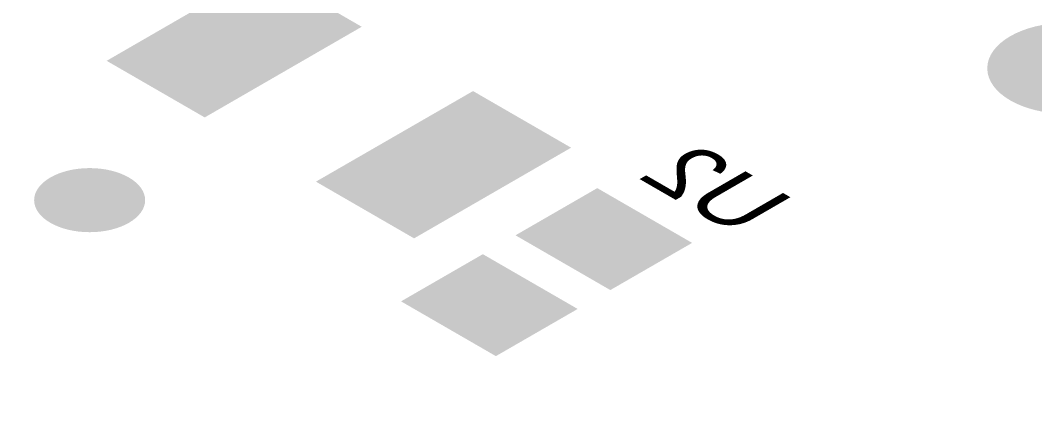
# Model space of a CAD drawing. Header units: millimetres. Extents: x -6 to 177, y -65 to 42.
# Drawn here: x 57.67 to 68.63, y 20.98 to 25.29 of the extents above; entities that cross this region are included whole.
import ezdxf

# ---------------------------------------------------------------- set-up
doc = ezdxf.new("R2010")
doc.units = ezdxf.units.MM
for name, color, linetype, true_color in [('Bottom Layer- Bottom', 7, 'Continuous', 0xffffff), ('Bottom Overlay- Bot Silk', 7, 'Continuous', 0xffffff), ('Bottom Solder- Bot Mask', 7, 'Continuous', 0xffffff), ('Multi-Layer', 7, 'Continuous', 0xffffff), ('Pad Holes', 7, 'Continuous', 0xffffff), ('Top Layer- Top', 7, 'Continuous', 0xffffff), ('Top Paste- Top Paste', 7, 'Continuous', 0xffffff), ('Top Solder- Top Mask', 7, 'Continuous', 0xffffff), ('Via Holes', 7, 'Continuous', 0xffffff)]:
    doc.layers.add(name, color=color, linetype=linetype, true_color=true_color)
doc.styles.add('Arial', font='')
doc.styles.get('Arial').set_extended_font_data('Arial')

# ---------------------------------------------------------------- blocks, each defined once
blk = doc.blocks.new('DC_10_75')
at = {"layer": 'Bottom Layer- Bottom', "linetype": 'Continuous', "lineweight": 18}
h = blk.add_hatch(color=7, dxfattribs=at)
edge = h.paths.add_edge_path(flags=0)
edge.add_ellipse((68.968, 24.77), major_axis=(-0.8, 0), ratio=0.57735, start_angle=0, end_angle=360)
at = {"layer": 'Bottom Solder- Bot Mask', "linetype": 'Continuous', "lineweight": 18}
h = blk.add_hatch(color=7, dxfattribs=at)
edge = h.paths.add_edge_path(flags=0)
edge.add_ellipse((68.968, 24.77), major_axis=(-0.85, 0), ratio=0.57735, start_angle=0, end_angle=360)
at = {"layer": 'Multi-Layer', "linetype": 'Continuous', "lineweight": 18}
h = blk.add_hatch(color=9, dxfattribs=at)
edge = h.paths.add_edge_path(flags=0)
edge.add_ellipse((68.968, 24.77), major_axis=(-0.8, 0), ratio=0.57735, start_angle=0, end_angle=360)
at = {"layer": 'Pad Holes', "linetype": 'Continuous', "lineweight": 18}
h = blk.add_hatch(color=7, dxfattribs=at)
edge = h.paths.add_edge_path(flags=0)
edge.add_ellipse((68.968, 24.77), major_axis=(-0.4, 0), ratio=0.57735, start_angle=0, end_angle=360)
at = {"layer": 'Top Layer- Top', "linetype": 'Continuous', "lineweight": 18}
h = blk.add_hatch(color=7, dxfattribs=at)
edge = h.paths.add_edge_path(flags=0)
edge.add_ellipse((68.968, 24.77), major_axis=(-0.8, 0), ratio=0.57735, start_angle=0, end_angle=360)
at = {"layer": 'Top Solder- Top Mask', "linetype": 'Continuous', "lineweight": 18}
h = blk.add_hatch(color=7, dxfattribs=at)
edge = h.paths.add_edge_path(flags=0)
edge.add_ellipse((68.968, 24.77), major_axis=(-0.85, 0), ratio=0.57735, start_angle=0, end_angle=360)
blk = doc.blocks.new('LED3528_53')
at = {"layer": 'Top Layer- Top', "linetype": 'Continuous', "lineweight": 18}
for points in [[(61.287, 25.219), (59.66, 24.28), (58.67, 24.851), (60.297, 25.79)], [(60.933, 23.545), (62.56, 24.484), (63.549, 23.912), (61.923, 22.973)]]:
    blk.add_hatch(color=7, dxfattribs=at).paths.add_polyline_path(points, flags=0)
at = {"layer": 'Top Paste- Top Paste', "linetype": 'Continuous', "lineweight": 18}
for points in [[(61.287, 25.219), (59.66, 24.28), (58.67, 24.851), (60.297, 25.79)], [(60.933, 23.545), (62.56, 24.484), (63.549, 23.912), (61.923, 22.973)]]:
    blk.add_hatch(color=7, dxfattribs=at).paths.add_polyline_path(points, flags=0)
at = {"layer": 'Top Solder- Top Mask', "linetype": 'Continuous', "lineweight": 18}
for points in [[(61.357, 25.219), (59.66, 24.239), (58.6, 24.851), (60.297, 25.831)], [(60.862, 23.545), (62.56, 24.524), (63.62, 23.912), (61.923, 22.932)]]:
    blk.add_hatch(color=7, dxfattribs=at).paths.add_polyline_path(points, flags=0)
blk = doc.blocks.new('RES_0805_2012_52')
at = {"layer": 'Top Layer- Top', "linetype": 'Continuous', "lineweight": 18}
for points in [[(63.903, 23.434), (64.858, 22.883), (64.044, 22.414), (63.09, 22.965)], [(62.666, 22.72), (63.62, 22.169), (62.807, 21.699), (61.852, 22.251)]]:
    blk.add_hatch(color=7, dxfattribs=at).paths.add_polyline_path(points, flags=0)
at = {"layer": 'Top Paste- Top Paste', "linetype": 'Continuous', "lineweight": 18}
for points in [[(63.903, 23.434), (64.858, 22.883), (64.044, 22.414), (63.09, 22.965)], [(62.666, 22.72), (63.62, 22.169), (62.807, 21.699), (61.852, 22.251)]]:
    blk.add_hatch(color=7, dxfattribs=at).paths.add_polyline_path(points, flags=0)
at = {"layer": 'Top Solder- Top Mask', "linetype": 'Continuous', "lineweight": 18}
for points in [[(63.903, 23.475), (64.928, 22.883), (64.044, 22.373), (63.019, 22.965)], [(62.666, 22.761), (63.691, 22.169), (62.807, 21.659), (61.782, 22.251)]]:
    blk.add_hatch(color=7, dxfattribs=at).paths.add_polyline_path(points, flags=0)

msp = doc.modelspace()

# ---------------------------------------------------------------- hatches: boundary and pattern name
at = {"layer": 'Bottom Layer- Bottom', "linetype": 'Continuous', "lineweight": 18}
h = msp.add_hatch(color=7, dxfattribs=at)
edge = h.paths.add_edge_path(flags=0)
edge.add_ellipse((58.416, 23.345), major_axis=(-0.55, 0), ratio=0.57735, start_angle=0, end_angle=360)
at = {"layer": 'Bottom Solder- Bot Mask', "linetype": 'Continuous', "lineweight": 18}
h = msp.add_hatch(color=7, dxfattribs=at)
edge = h.paths.add_edge_path(flags=0)
edge.add_ellipse((58.416, 23.345), major_axis=(-0.6, 0), ratio=0.57735, start_angle=0, end_angle=360)
at = {"layer": 'Top Layer- Top', "linetype": 'Continuous', "lineweight": 18}
h = msp.add_hatch(color=7, dxfattribs=at)
edge = h.paths.add_edge_path(flags=0)
edge.add_ellipse((58.416, 23.345), major_axis=(-0.55, 0), ratio=0.57735, start_angle=0, end_angle=360)
at = {"layer": 'Top Solder- Top Mask', "linetype": 'Continuous', "lineweight": 18}
h = msp.add_hatch(color=7, dxfattribs=at)
edge = h.paths.add_edge_path(flags=0)
edge.add_ellipse((58.416, 23.345), major_axis=(-0.6, 0), ratio=0.57735, start_angle=0, end_angle=360)
at = {"layer": 'Via Holes', "linetype": 'Continuous', "lineweight": 18}
h = msp.add_hatch(color=7, dxfattribs=at)
edge = h.paths.add_edge_path(flags=0)
edge.add_ellipse((58.416, 23.345), major_axis=(-0.3, 0), ratio=0.57735, start_angle=0, end_angle=360)

# ---------------------------------------------------------------- linework, layer by layer
at = {"color": 252, "linetype": 'Continuous', "lineweight": 13}
for points in [[(65.407, 42.254), (21.92, 17.146)], [(177.13, -22.25), (65.407, 42.254)], [(65.407, 41.029), (21.92, 15.922)], [(177.13, -23.474), (65.407, 41.029)]]:
    msp.add_open_spline(points, degree=1, dxfattribs=at)
at = {"color": 163, "linetype": 'Continuous', "lineweight": 18}
for points in [[(21.92, 15.922), (65.407, 41.029)], [(65.407, 41.029), (177.13, -23.474)]]:
    msp.add_open_spline(points, degree=1, dxfattribs=at)

# ---------------------------------------------------------------- block references
for name in ['DC_10_75', 'LED3528_53', 'RES_0805_2012_52']:
    msp.add_blockref(name, (0, 0), dxfattribs=at)

# ---------------------------------------------------------------- texts
at = {"layer": 'Bottom Overlay- Bot Silk', "color": 44, "linetype": 'Continuous', "lineweight": 13, "extrusion": (0, -0.816497, -0.57735), "insert": (65.402, 22.961, 0.104), "char_height": 0.912, "attachment_point": 7, "text_direction": (-0.707107, 0.408248, -0.57735), "line_spacing_factor": 1.047437, "style": 'Arial'}
msp.add_mtext('\\fArial|b0|i0;\\W0.9491;U2', dxfattribs=at)

doc.saveas('drawing.dxf')
